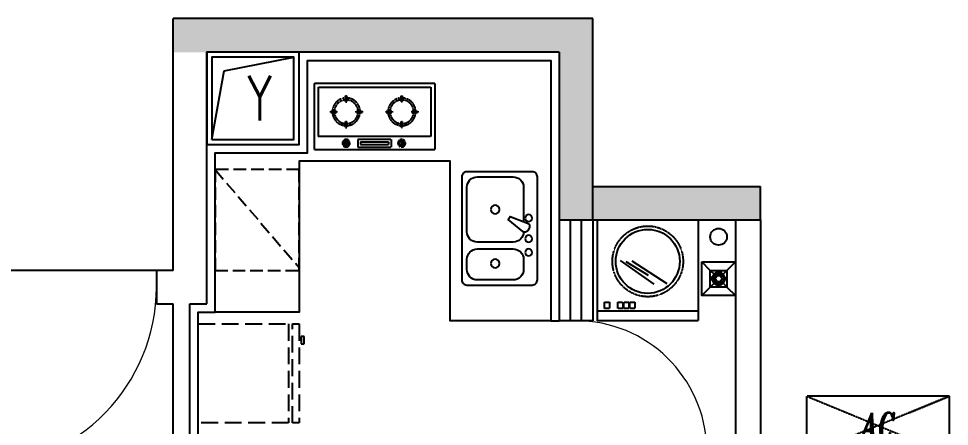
# Model space of a CAD drawing. Extents: x 184967 to 628822, y -100826 to 121332.
# Drawn here: x 394774 to 400319, y 12664 to 15093 of the extents above; entities that cross this region are included whole.
import ezdxf
from ezdxf.enums import TextEntityAlignment as Align

# ---------------------------------------------------------------- set-up
doc = ezdxf.new("R2010")
doc.units = 0
doc.header["$MEASUREMENT"] = 0
for name, pattern in [('$3$DASH', [0.35, 0.25, -0.1]), ('__DASH', [0.35, 0.25, -0.1]), ('DASH', [0.35, 0.25, -0.1])]:
    doc.linetypes.add(name, pattern=pattern)
for name, color, linetype in [('0-固定家具不到顶', 55, 'Continuous'), ('0-完成面', 47, 'Continuous'), ('E03-地漏', 6, 'Continuous'), ('FF-活动家具', 51, 'Continuous'), ('KT', 8, 'DASH'), ('lvtry', 9, 'Continuous'), ('P10-活动家具', 55, 'DASH'), ('PUB_TEXT', 7, 'Continuous'), ('VPIPE-直饮', 140, 'TG_Y'), ('WALL', 145, 'Continuous'), ('WINDOW', 141, 'Continuous'), ('看线', 67, 'Continuous')]:
    doc.layers.add(name, color=color, linetype=linetype)
doc.layers.add('4#6#-col-2F~31F$0$COLU_HATCH', color=251, linetype='Continuous', lineweight=0)
doc.styles.add('ENGLISH', font='italict.shx')
doc.styles.add('TG_LINETYPE', font='GBXWXT', dxfattribs={"width": 0.7, "height": 3, "bigfont": 'GBCBIG'})
doc.styles.add('宋体', font='romans.shx', dxfattribs={"height": 2, "bigfont": 'gbcbig.shx'})
doc.linetypes.add('TG_Y', pattern='A,3,-0.34,["Y",TG_LINETYPE,S=0.1,R=0,X=-0.23,Y=-0.08],0', length=3.34)

# ---------------------------------------------------------------- blocks, each defined once
blk = doc.blocks.new('A$C59110635')
at = {"layer": 'lvtry', "ltscale": 10000}
for p, q in [((54.9, 539), (470, 620)), ((-20, 130), (54.9, 539))]:
    blk.add_line(p, q, dxfattribs=at)
for points in [[(-50, 100), (500, 100), (500, 650), (-50, 650)], [(-20, 130), (470, 130), (470, 620), (-20, 620)]]:
    blk.add_lwpolyline(points, close=True, dxfattribs=at)
at = {"layer": 'PUB_TEXT', "style": '宋体', "width": 0.7}
blk.add_text('Y', height=265.8, dxfattribs=at).set_placement((193.9, 243.8))
blk = doc.blocks.new('$DorLib2D$00000001')
for p, q in [((0.45, 0.975), (0.5, 0.975)), ((0.45, 0), (0.45, 0.975)), ((0.5, 0), (0.5, 0.975)), ((0.5, 0), (0.45, 0))]:
    blk.add_line(p, q)
at = {"lineweight": 13}
blk.add_arc((0.475, 0), 0.975, 91.4693, 180, dxfattribs=at)
blk = doc.blocks.new('720X395煤气灶')
for p, q in [((360, 0), (-360, 0)), ((-360, 0), (-360, -395)), ((360, 0), (360, -395)), ((360, -395), (-360, -395))]:
    blk.add_line(p, q)
at = {"color": 251}
for p, q in [((336.2, -23.8), (-336.2, -23.8)), ((-336.2, -23.8), (-336.2, -318.2)), ((336.2, -23.8), (336.2, -318.2)), ((-159, -75.6), (-166.9, -75.6)), ((-166.9, -111.3), (-166.9, -75.6)), ((-159, -111.3), (-159, -75.6)), ((172.5, -75.6), (164.6, -75.6)), ((164.6, -111.3), (164.6, -75.6)), ((172.5, -111.3), (172.5, -75.6)), ((-221.7, -166.1), (-257.4, -166.1)), ((-257.4, -166.1), (-257.4, -174)), ((-221.7, -166.1), (-221.7, -174)), ((-159, -111.3), (-166.9, -111.3)), ((-68.4, -166.1), (-104.2, -166.1)), ((-104.2, -166.1), (-104.2, -174)), ((-68.4, -166.1), (-68.4, -174)), ((109.8, -166.1), (74.1, -166.1)), ((74.1, -166.1), (74.1, -174)), ((109.8, -174), (109.8, -166.1)), ((172.5, -111.3), (164.6, -111.3)), ((227.3, -166.1), (227.3, -174)), ((263, -166.1), (227.3, -166.1)), ((263, -166.1), (263, -174)), ((-221.7, -174), (-257.4, -174)), ((-68.4, -174), (-104.2, -174)), ((109.8, -174), (74.1, -174)), ((263, -174), (227.3, -174)), ((-166.9, -264.5), (-166.9, -228.8)), ((-159, -228.8), (-166.9, -228.8)), ((-159, -264.5), (-166.9, -264.5)), ((-159, -264.5), (-159, -228.8)), ((164.6, -264.5), (164.6, -228.8)), ((172.5, -228.8), (164.6, -228.8)), ((172.5, -264.5), (164.6, -264.5)), ((172.5, -264.5), (172.5, -228.8)), ((-336.2, -318.2), (336.2, -318.2)), ((-165.9, -335.3), (-165.9, -379.4)), ((-158, -335.3), (-158, -379.4)), ((99.6, -334.1), (-98.9, -334.1)), ((-98.9, -334.1), (-98.9, -381)), ((99.6, -381), (-98.9, -381)), ((83.7, -350), (-83, -350)), ((-83, -350), (-83, -365.1)), ((83.7, -365.1), (-83, -365.1)), ((83.7, -350), (83.7, -365.1)), ((99.6, -334.1), (99.6, -381)), ((165.1, -335.3), (165.1, -379.4)), ((173, -335.3), (173, -379.4))]:
    blk.add_line(p, q, dxfattribs=at)
for centre, radius in [((-162.9, -170.1), 82.6), ((-162.9, -170.1), 70.7), ((168.5, -170.1), 82.6), ((168.5, -170.1), 70.7), ((-161.8, -357.4), 22.4), ((169.1, -357.4), 22.4)]:
    blk.add_circle(centre, radius, dxfattribs=at)
for centre, start, end in [((-161.8, -357.4), 106.3425, 253.6575), ((-161.8, -357.4), 285.5089, 74.4911), ((169.1, -357.4), 106.3425, 253.6575), ((169.1, -357.4), 285.5089, 74.4911)]:
    blk.add_arc(centre, 14.5, start, end, dxfattribs=at)
blk = doc.blocks.new('A$C032C40AA')
at = {"linetype": 'DASH', "ltscale": 400}
for p, q in [((537.5, 590), (0, 590)), ((0, 590), (0, 0)), ((537.5, 0), (537.5, 590)), ((600, 590), (561.8, 590)), ((561.8, 590), (561.8, 0)), ((600, 0), (600, 590)), ((613.2, 74.7), (613.2, 118.5)), ((613.2, 118.5), (630.7, 118.5)), ((630.7, 118.5), (630.7, 74.7)), ((630.7, 74.7), (613.2, 74.7)), ((0, 0), (537.5, 0)), ((0, 0), (537.5, 0)), ((561.8, 0), (600, 0)), ((561.8, 0), (600, 0))]:
    blk.add_line(p, q, dxfattribs=at)
blk = doc.blocks.new('做成ACAD TuKuai0349')
at = {"linetype": 'Continuous'}
for points in [[(-306.8, 450), (306.8, 450, -0.414214), (337.5, 419.3), (337.5, 30.7, -0.414214), (306.8, 0), (-306.8, 0, -0.414214), (-337.5, 30.7), (-337.5, 419.3, -0.414214), (-306.8, 450, -1)], [(-17.8, 362.7), (52.5, 277.2), (70.2, 287.5), (31.4, 391.1, 0.463455), (2, 401.6), (-12.3, 393.4, 0.463454), (-17.8, 362.7, 0.472033)]]:
    blk.add_lwpolyline(points, format="xyb", dxfattribs=at)
at = {"color": 250}
for points in [[(-306.8, 306.8), (-306.8, 92, 0.414214), (-245.5, 30.7), (-184.1, 30.7, 0.414214), (-122.7, 92), (-122.7, 306.8, 0.414214), (-184.1, 368.2), (-245.5, 368.2, 0.414214), (-306.8, 306.8, 1)], [(-21.1, 368.2, 0.411323), (-81.8, 306.8), (-81.8, 92, 0.414214), (-20.5, 30.7), (245.5, 30.7, 0.414214), (306.8, 92), (306.8, 306.8, 0.414214), (245.5, 368.2), (40, 368.2)]]:
    blk.add_lwpolyline(points, format="xyb", dxfattribs=at)
at = {"linetype": 'Continuous'}
for centre in [(-143.2, 398.9), (-61.4, 398.9), (61.4, 398.9)]:
    blk.add_circle(centre, 20.5, dxfattribs=at)
at = {"color": 250}
for centre in [(-209.7, 199.4), (112.5, 199.4)]:
    blk.add_circle(centre, 25.6, dxfattribs=at)
blk = doc.blocks.new('$WINLIB2D$00000001')
at = {"color": 0}
for points in [[(-0.5, 0.5), (-0.5, -0.5)], [(-0.5, 0.5), (0.5, 0.5)], [(0.5, -0.5), (0.5, 0.5)], [(0.5, 0.1667), (-0.5, 0.1667)], [(0.5, -0.1667), (-0.5, -0.1667)], [(-0.5, -0.5), (0.5, -0.5)]]:
    blk.add_lwpolyline(points, dxfattribs=at)
blk = doc.blocks.new('A$C4B8B7A8A')
at = {"linetype": '$3$DASH'}
blk.add_line((56.2, 0), (56.2, 600), dxfattribs=at)
at = {"color": 250}
for p, q in [((358.3, 465.3), (217.2, 263.8)), ((357.3, 395.8), (222.2, 186.3)), ((352.9, 430.3), (271.6, 298.1))]:
    blk.add_line(p, q, dxfattribs=at)
at = {"linetype": '$3$DASH'}
for points in [[(0, 600), (600, 600), (600, 0), (0, 0)], [(73.1, 558.8), (110.3, 558.8), (110.3, 528.6), (73.1, 528.6)], [(73.1, 479.3), (110.3, 479.3), (110.3, 449.1), (73.1, 449.1)], [(73.1, 443), (110.3, 443), (110.3, 412.9), (73.1, 412.9)], [(73.1, 406.8), (110.3, 406.8), (110.3, 376.6), (73.1, 376.6)]]:
    blk.add_lwpolyline(points, close=True, dxfattribs=at)
blk.add_circle((353.4, 300), 210.6, dxfattribs=at)
at = {"color": 250}
blk.add_circle((353.4, 300), 190.6, dxfattribs=at)
blk = doc.blocks.new('awrtt')
at = {"layer": 'KT', "linetype": 'DASH'}
for p, q in [((195123.3, -20712.9), (194273.3, -20712.9)), ((194273.3, -20712.9), (194516.2, -20812.9)), ((195123.3, -20712.9), (194273.3, -21062.9)), ((194273.3, -21062.9), (194273.3, -20712.9)), ((194273.3, -20712.9), (195123.3, -21062.9)), ((194880.5, -20812.9), (195123.3, -20712.9)), ((195123.3, -21062.9), (195123.3, -20712.9)), ((195123.3, -21062.9), (195123.3, -20712.9)), ((194273.3, -21062.9), (194516.2, -20962.9)), ((194880.5, -20962.9), (195123.3, -21062.9)), ((194273.3, -21062.9), (195123.3, -21062.9))]:
    blk.add_line(p, q, dxfattribs=at)
at = {"layer": 'KT', "linetype": 'DASH', "style": 'ENGLISH', "width": 0.75}
blk.add_text('AC', height=150, dxfattribs=at).set_placement((194698.3, -20887.9), align=Align.MIDDLE_CENTER)
blk = doc.blocks.new('A$C35EA2F62')
at = {"color": 250, "ltscale": 10}
for p, q in [((0, 100, 0), (22.8, 77.2, 0)), ((26.3, 73.7, 0), (33.4, 66.6, 0)), ((50, 83.5, 0), (50, 73.5, 0)), ((73.7, 73.7, 0), (66.6, 66.6, 0)), ((100, 100, 0), (77.2, 77.2, 0)), ((22.8, 22.8, 0), (0, 0, 0)), ((16.5, 50, 0), (26.5, 50, 0)), ((26.3, 26.3, 0), (33.4, 33.4, 0)), ((50, 16.5, 0), (50, 26.5, 0)), ((73.7, 26.3, 0), (66.6, 33.4, 0)), ((83.5, 50, 0), (73.5, 50, 0)), ((77.2, 22.8, 0), (100, 0, 0))]:
    blk.add_line(p, q, dxfattribs=at)
for p, q in [((12.2, 57.5, 0), (4, 57.5, 0)), ((4, 57.5, 0), (4, 42.5, 0)), ((12.2, 42.5, 0), (4, 42.5, 0))]:
    blk.add_line(p, q)
at = {"elevation": 0}
blk.add_lwpolyline([(100, 0), (0, 0), (0, 100), (100, 100)], close=True, dxfattribs=at)
at = {"color": 250, "ltscale": 10}
for radius in [33.5, 23.5]:
    blk.add_circle((50, 50, 0), radius, dxfattribs=at)
blk.add_circle((50, 50, 0), 18.5)
blk.add_arc((50, 50, 0), 38.5, 191.2333, 168.7667)
blk.add_arc((88.5, 50, 0), 5, 266.2769, 93.7231, dxfattribs=at)

msp = doc.modelspace()

# ---------------------------------------------------------------- hatches: boundary and pattern name
at = {"layer": '4#6#-col-2F~31F$0$COLU_HATCH'}
msp.add_hatch(color=252, dxfattribs=at).paths.add_polyline_path([(399194.4, 13893.4), (399194.4, 14093.4), (398194.4, 14093.4), (398194.4, 15093.4), (395694.4, 15093.4), (395694.4, 14893.4), (397994.4, 14893.4), (397994.4, 13893.4)])

# ---------------------------------------------------------------- linework, layer by layer
at = {"layer": '0-固定家具不到顶'}
msp.add_lwpolyline([(397944.4, 13293.4), (397344.4, 13293.4), (397344.4, 14243.4), (396444.4, 14243.4), (396444.4, 13343.4), (395944.4, 13343.4)], dxfattribs=at)
at = {"layer": '0-完成面', "linetype": 'ByBlock'}
msp.add_lwpolyline([(396444.4, 12543.4), (395844.4, 12543.4), (395844.4, 13343.4), (395944.4, 13343.4), (395944.4, 14293.4), (396494.4, 14293.4), (396494.4, 14843.4), (397944.4, 14843.4), (397944.4, 13293.4), (397994.4, 13293.4)], dxfattribs=at)
at = {"layer": 'FF-活动家具', "color": 8, "linetype": '__DASH', "ltscale": 300}
msp.add_line((395944.4, 14193.4), (396444.4, 13610.7), dxfattribs=at)
msp.add_lwpolyline([(395944.4, 13593.4), (396444.4, 13593.4), (396444.4, 14193.4), (395944.4, 14193.4)], close=True, dxfattribs=at)
at = {"layer": 'VPIPE-直饮', "linetype": 'Continuous'}
msp.add_circle((398944.4, 13793.4), 50, dxfattribs=at)
at = {"layer": 'WALL'}
for p, q in [((398194.4, 15093.4), (395694.4, 15093.4)), ((395694.4, 13593.4), (395694.4, 15093.4)), ((398194.4, 13893.4), (398194.4, 15093.4)), ((397994.4, 14893.4), (395894.4, 14893.4)), ((395894.4, 13493.4), (395894.4, 14893.4)), ((397994.4, 14893.4), (397994.4, 13893.4)), ((398194.4, 14093.4), (399194.4, 14093.4)), ((399194.4, 13893.4), (399194.4, 14093.4)), ((397994.4, 13893.4), (398194.4, 13893.4)), ((398194.4, 13893.4), (399194.4, 13893.4)), ((395694.4, 13593.4), (395594.4, 13593.4)), ((395594.4, 13593.4), (395594.4, 13393.4)), ((395894.4, 13393.4), (395894.4, 13493.4)), ((395594.4, 13393.4), (395694.4, 13393.4)), ((395694.4, 12393.4), (395694.4, 13393.4)), ((395794.4, 12493.4), (395794.4, 13393.4)), ((395794.4, 13393.4), (395894.4, 13393.4))]:
    msp.add_line(p, q, dxfattribs=at)
at = {"layer": 'WALL', "color": 250, "linetype": 'ByBlock'}
for p, q in [((398894.4, 13593.4), (398844.4, 13643.4)), ((398994.4, 13593.4), (399044.4, 13643.4)), ((398894.4, 13493.4), (398844.4, 13443.4)), ((398994.4, 13493.4), (399044.4, 13443.4))]:
    msp.add_line(p, q, dxfattribs=at)
msp.add_lwpolyline([(398844.4, 13643.4), (399044.4, 13643.4), (399044.4, 13443.4), (398844.4, 13443.4)], close=True, dxfattribs=at)
at = {"layer": 'WINDOW', "extrusion": (0, 0, -1)}
msp.add_line((397994.4, 13893.4), (398194.4, 13893.4), dxfattribs=at)
at = {"layer": 'WINDOW'}
msp.add_line((395594.4, 13593.4), (394494.4, 13593.4), dxfattribs=at)
at = {"layer": '看线'}
for points in [[(399044.4, 13893.4), (399044.4, 12493.4)], [(399194.4, 13893.4), (399194.4, 12493.4)]]:
    msp.add_lwpolyline(points, dxfattribs=at)

# ---------------------------------------------------------------- block references
msp.add_blockref('awrtt', (205196.1, 33556.3))
at = {"layer": '0-固定家具不到顶', "xscale": -1, "rotation": 270}
msp.add_blockref('做成ACAD TuKuai0349', (397414.4, 13843.4), dxfattribs=at)
at = {"layer": 'E03-地漏'}
msp.add_blockref('A$C35EA2F62', (398894.4, 13493.4, 0), dxfattribs=at)
at = {"layer": 'FF-活动家具', "rotation": 89.99999999999999}
msp.add_blockref('A$C4B8B7A8A', (398822.4, 13293.4), dxfattribs=at)
at = {"layer": 'lvtry'}
msp.add_blockref('A$C59110635', (395944.4, 14243.4), dxfattribs=at)
at = {"layer": 'P10-活动家具', "linetype": 'DASH', "ltscale": 500, "xscale": -1}
msp.add_blockref('720X395煤气灶', (396894.4, 14708.4), dxfattribs=at)
at = {"layer": 'P10-活动家具', "linetype": 'DASH', "ltscale": 500, "xscale": -1, "rotation": 180}
msp.add_blockref('A$C032C40AA', (395844.4, 13273.8), dxfattribs=at)
at = {"layer": 'WINDOW'}
for name, p, xscale, yscale, zscale, rotation in [('$WINLIB2D$00000001', (398094.4, 13593.4), -600, 200, -600, 90), ('$DorLib2D$00000001', (395044.4, 13493.4), 1100, 1100, 1100, 180), ('$DorLib2D$00000001', (398094.4, 12893.4), -800, -800, -800, 90)]:
    msp.add_blockref(name, p, dxfattribs=dict(at, xscale=xscale, yscale=yscale, zscale=zscale, rotation=rotation))

doc.saveas('drawing.dxf')
